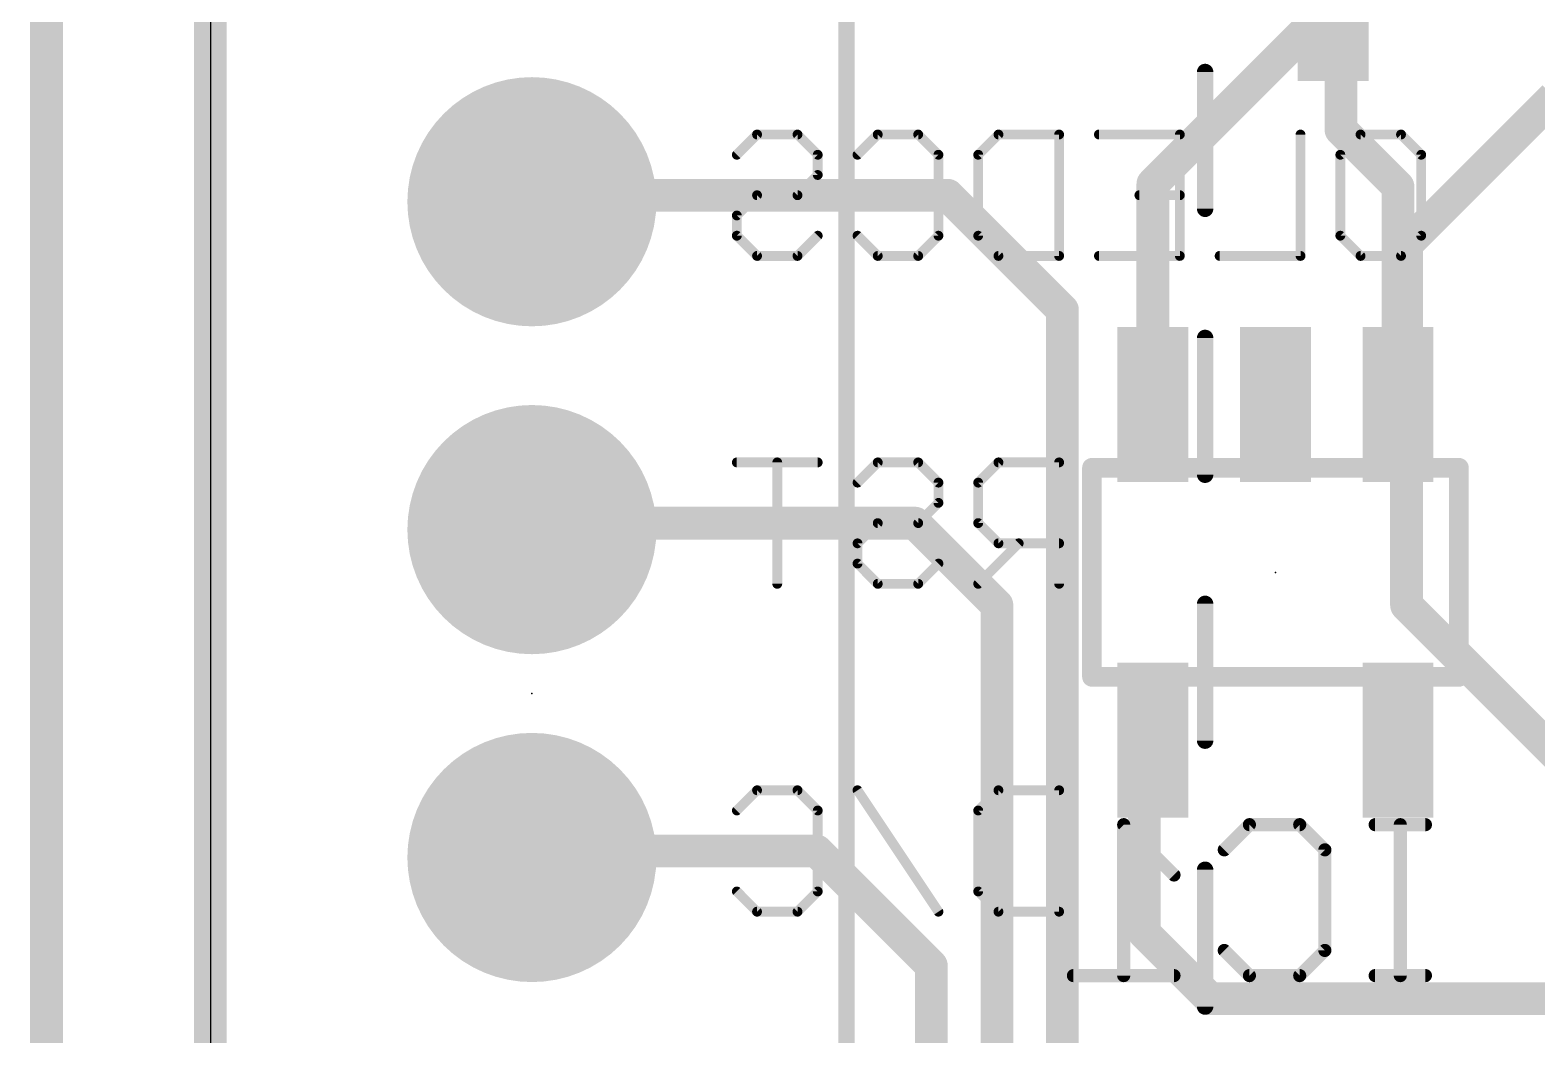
# Model space of a CAD drawing. Extents: x -0.1 to 38.1, y -0.1 to 36.4.
# Drawn here: x -0.13 to 11.55, y 10.64 to 18.42 of the extents above; entities that cross this region are included whole.
import ezdxf

# ---------------------------------------------------------------- set-up
doc = ezdxf.new("R2010")
doc.units = 0
for name, color, linetype in [('1', 12, 'CONTINUOUS'), ('16', 132, 'CONTINUOUS'), ('17', 110, 'CONTINUOUS'), ('20', 53, 'CONTINUOUS'), ('22', 6, 'CONTINUOUS'), ('23', 53, 'CONTINUOUS'), ('24', 53, 'CONTINUOUS'), ('26', 253, 'CONTINUOUS'), ('51', 253, 'CONTINUOUS'), ('52', 253, 'CONTINUOUS')]:
    doc.layers.add(name, color=color, linetype=linetype)

# ---------------------------------------------------------------- blocks, each defined once
blk = doc.blocks.new('RECT')
blk.add_solid([(-0.5, -0.5), (0.5, -0.5), (-0.5, 0.5), (0.5, 0.5)])
blk = doc.blocks.new('ROUNDP')
at = {"const_width": 0.5}
blk.add_lwpolyline([(0, -0.25, 1), (0, 0.25, 1), (0, -0.25)], format="xyb", dxfattribs=at)

msp = doc.modelspace()

# ---------------------------------------------------------------- linework, layer by layer
at = {"layer": '1', "const_width": 0.254}
for points in [[(0, 0), (0, 31.65)], [(10.541, 16.764), (11.684, 17.907)], [(10.541, 13.97), (10.541, 16.764)], [(12.065, 12.446), (10.541, 13.97)]]:
    msp.add_lwpolyline(points, dxfattribs=at)
at = {"layer": '1', "const_width": 0.127}
for points in [[(10.6045, 16.764, 1), (10.4775, 16.764)], [(10.4961, 16.8089, 1), (10.5859, 16.7191)], [(10.5859, 14.0149, 1), (10.4961, 13.9251)], [(10.4775, 13.97, 1), (10.6045, 13.97)]]:
    msp.add_lwpolyline(points, format="xyb", dxfattribs=at)
at = {"layer": '16', "const_width": 0.254}
for points in [[(1.27, 0), (1.27, 31.65)], [(8.575, 17.2329), (9.972, 18.6299)], [(10.033, 18.5689), (10.033, 17.653)], [(10.033, 17.653), (10.475, 17.211)], [(8.575, 15.524), (8.575, 17.2329)], [(10.475, 17.211), (10.475, 15.524)], [(3.812, 17.145), (3.762, 17.095)], [(6.985, 17.145), (3.812, 17.145)], [(7.874, 16.256), (6.985, 17.145)], [(7.874, 9.779), (7.874, 16.256)], [(3.812, 14.605), (3.762, 14.555)], [(6.731, 14.605), (3.812, 14.605)], [(7.366, 13.97), (6.731, 14.605)], [(7.366, 9.525), (7.366, 13.97)], [(8.509, 12.858), (8.575, 12.924)], [(8.509, 11.43), (8.509, 12.858)], [(3.812, 12.065), (3.762, 12.015)], [(5.969, 12.065), (3.812, 12.065)], [(6.858, 11.176), (5.969, 12.065)], [(9.017, 10.922), (8.509, 11.43)], [(6.858, 9.271), (6.858, 11.176)], [(11.811, 10.922), (9.017, 10.922)]]:
    msp.add_lwpolyline(points, dxfattribs=at)
at = {"layer": '16', "const_width": 0.127}
for points in [[(10.0779, 17.6979, 1), (9.9881, 17.6081)], [(9.9695, 17.653, 1), (10.0965, 17.653)], [(8.6385, 17.2329, 1), (8.5115, 17.2329)], [(8.5301, 17.2778, 1), (8.6199, 17.188)], [(10.5385, 17.211, 1), (10.4115, 17.211)], [(10.4301, 17.1661, 1), (10.5199, 17.2559)], [(3.7171, 17.1399, 1), (3.8069, 17.0501)], [(3.812, 17.2085, 1), (3.812, 17.0815)], [(3.8569, 17.1001, 1), (3.7671, 17.1899)], [(7.0299, 17.1899, 1), (6.9401, 17.1001)], [(6.985, 17.0815, 1), (6.985, 17.2085)], [(7.9375, 16.256, 1), (7.8105, 16.256)], [(7.8291, 16.2111, 1), (7.9189, 16.3009)], [(8.5115, 15.524, 1), (8.6385, 15.524)], [(10.4115, 15.524, 1), (10.5385, 15.524)], [(3.812, 14.6685, 1), (3.812, 14.5415)], [(3.8569, 14.5601, 1), (3.7671, 14.6499)], [(6.7759, 14.6499, 1), (6.6861, 14.5601)], [(6.731, 14.5415, 1), (6.731, 14.6685)], [(3.7171, 14.5999, 1), (3.8069, 14.5101)], [(7.4295, 13.97, 1), (7.3025, 13.97)], [(7.3211, 13.9251, 1), (7.4109, 14.0149)], [(8.5725, 12.858, 1), (8.4455, 12.858)], [(8.4641, 12.9029, 1), (8.5539, 12.8131)], [(8.6199, 12.8791, 1), (8.5301, 12.9689)], [(3.812, 12.1285, 1), (3.812, 12.0015)], [(3.8569, 12.0201, 1), (3.7671, 12.1099)], [(6.0139, 12.1099, 1), (5.9241, 12.0201)], [(5.969, 12.0015, 1), (5.969, 12.1285)], [(3.7171, 12.0599, 1), (3.8069, 11.9701)], [(8.5539, 11.4749, 1), (8.4641, 11.3851)], [(8.4455, 11.43, 1), (8.5725, 11.43)], [(6.9215, 11.176, 1), (6.7945, 11.176)], [(6.8131, 11.1311, 1), (6.9029, 11.2209)], [(9.017, 10.9855, 1), (9.017, 10.8585)], [(8.9721, 10.8771, 1), (9.0619, 10.9669)]]:
    msp.add_lwpolyline(points, format="xyb", dxfattribs=at)
at = {"layer": '20'}
msp.add_line((1.27, 28.65), (1.27, 3), dxfattribs=at)
at = {"layer": '22'}
for points, const_width in [([(5.3504, 17.4589), (5.5071, 17.6157)], 0.0762), ([(5.5071, 17.6157), (5.8207, 17.6157)], 0.0762), ([(5.8207, 17.6157), (5.9774, 17.4589)], 0.0762), ([(6.2859, 17.4589), (6.4426, 17.6157)], 0.0762), ([(6.4426, 17.6157), (6.7562, 17.6157)], 0.0762), ([(6.7562, 17.6157), (6.9129, 17.4589)], 0.0762), ([(7.2214, 17.4589), (7.3782, 17.6157)], 0.0762), ([(7.3782, 17.6157), (7.8485, 17.6157)], 0.0762), ([(7.8485, 17.6157), (7.8485, 16.6751)], 0.0762), ([(8.1569, 17.6157), (8.784, 17.6157)], 0.0762), ([(8.784, 17.6157), (8.784, 16.6751)], 0.0762), ([(9.7195, 17.6157), (9.7195, 16.6751)], 0.0762), ([(10.0279, 17.4589), (10.1847, 17.6157)], 0.0762), ([(10.1847, 17.6157), (10.4983, 17.6157)], 0.0762), ([(10.4983, 17.6157), (10.655, 17.4589)], 0.0762), ([(5.9774, 17.4589), (5.9774, 17.3022)], 0.0762), ([(6.9129, 17.4589), (6.9129, 16.8319)], 0.0762), ([(7.2214, 16.8319), (7.2214, 17.4589)], 0.0762), ([(10.0279, 16.8319), (10.0279, 17.4589)], 0.0762), ([(10.655, 17.4589), (10.655, 16.8319)], 0.0762), ([(5.9774, 17.3022), (5.8207, 17.1454)], 0.0762), ([(5.5071, 17.1454), (5.3504, 16.9886)], 0.0762), ([(5.8207, 17.1454), (5.5071, 17.1454)], 0.0762), ([(8.784, 17.1454), (8.4704, 17.1454)], 0.0762), ([(5.3504, 16.9886), (5.3504, 16.8319)], 0.0762), ([(5.3504, 16.8319), (5.5071, 16.6751)], 0.0762), ([(5.8207, 16.6751), (5.9774, 16.8319)], 0.0762), ([(6.4426, 16.6751), (6.2859, 16.8319)], 0.0762), ([(6.9129, 16.8319), (6.7562, 16.6751)], 0.0762), ([(7.3782, 16.6751), (7.2214, 16.8319)], 0.0762), ([(10.1847, 16.6751), (10.0279, 16.8319)], 0.0762), ([(10.655, 16.8319), (10.4983, 16.6751)], 0.0762), ([(5.5071, 16.6751), (5.8207, 16.6751)], 0.0762), ([(6.7562, 16.6751), (6.4426, 16.6751)], 0.0762), ([(7.8485, 16.6751), (7.3782, 16.6751)], 0.0762), ([(8.784, 16.6751), (8.1569, 16.6751)], 0.0762), ([(9.7195, 16.6751), (9.0924, 16.6751)], 0.0762), ([(10.4983, 16.6751), (10.1847, 16.6751)], 0.0762), ([(5.9774, 15.0757), (5.3504, 15.0757)], 0.0762), ([(5.6639, 14.1351), (5.6639, 15.0757)], 0.0762), ([(6.2859, 14.9189), (6.4426, 15.0757)], 0.0762), ([(6.4426, 15.0757), (6.7562, 15.0757)], 0.0762), ([(6.7562, 15.0757), (6.9129, 14.9189)], 0.0762), ([(7.3782, 15.0757), (7.2214, 14.9189)], 0.0762), ([(7.8485, 15.0757), (7.3782, 15.0757)], 0.0762), ([(7.8485, 14.1351), (7.8485, 15.0757)], 0.0762), ([(8.103, 15.034), (8.103, 13.414)], 0.1524), ([(8.197, 15.034), (8.103, 15.034)], 0.1524), ([(9.097, 15.034), (9.003, 15.034)], 0.1524), ([(10.047, 15.034), (9.953, 15.034)], 0.1524), ([(10.947, 15.034), (10.853, 15.034)], 0.1524), ([(10.947, 13.414), (10.947, 15.034)], 0.1524), ([(6.9129, 14.9189), (6.9129, 14.7622)], 0.0762), ([(7.2214, 14.9189), (7.2214, 14.6054)], 0.0762), ([(6.9129, 14.7622), (6.7562, 14.6054)], 0.0762), ([(6.4426, 14.6054), (6.2859, 14.4486)], 0.0762), ([(6.7562, 14.6054), (6.4426, 14.6054)], 0.0762), ([(7.2214, 14.6054), (7.3782, 14.4486)], 0.0762), ([(6.2859, 14.4486), (6.2859, 14.2919)], 0.0762), ([(7.5349, 14.4486), (7.2214, 14.1351)], 0.0762), ([(7.3782, 14.4486), (7.8485, 14.4486)], 0.0762), ([(6.2859, 14.2919), (6.4426, 14.1351)], 0.0762), ([(6.7562, 14.1351), (6.9129, 14.2919)], 0.0762), ([(6.4426, 14.1351), (6.7562, 14.1351)], 0.0762), ([(8.103, 13.414), (8.197, 13.414)], 0.1524), ([(9.003, 13.414), (10.047, 13.414)], 0.1524), ([(10.853, 13.414), (10.947, 13.414)], 0.1524), ([(5.3504, 12.3789), (5.5071, 12.5357)], 0.0762), ([(5.5071, 12.5357), (5.8207, 12.5357)], 0.0762), ([(5.8207, 12.5357), (5.9774, 12.3789)], 0.0762), ([(6.9129, 11.5951), (6.2859, 12.5357)], 0.0762), ([(7.2214, 12.3789), (7.3782, 12.5357)], 0.0762), ([(7.3782, 12.5357), (7.8485, 12.5357)], 0.0762), ([(7.8485, 12.5357), (7.8485, 11.5951)], 0.0762), ([(5.9774, 12.3789), (5.9774, 11.7519)], 0.0762), ([(7.2214, 11.7519), (7.2214, 12.3789)], 0.0762), ([(5.5071, 11.5951), (5.3504, 11.7519)], 0.0762), ([(5.9774, 11.7519), (5.8207, 11.5951)], 0.0762), ([(7.3782, 11.5951), (7.2214, 11.7519)], 0.0762), ([(5.8207, 11.5951), (5.5071, 11.5951)], 0.0762), ([(7.8485, 11.5951), (7.3782, 11.5951)], 0.0762)]:
    msp.add_lwpolyline(points, dxfattribs=dict(at, const_width=const_width))
for points, const_width in [([(5.5071, 17.6348, 1), (5.5071, 17.5967)], 0.0381), ([(5.5206, 17.6022, 1), (5.4937, 17.6292)], 0.0381), ([(5.8341, 17.6292, 1), (5.8072, 17.6022)], 0.0381), ([(5.8207, 17.5967, 1), (5.8207, 17.6348)], 0.0381), ([(6.4426, 17.6348, 1), (6.4426, 17.5967)], 0.0381), ([(6.4561, 17.6022, 1), (6.4292, 17.6292)], 0.0381), ([(6.7696, 17.6292, 1), (6.7427, 17.6022)], 0.0381), ([(6.7562, 17.5967, 1), (6.7562, 17.6348)], 0.0381), ([(7.3782, 17.6348, 1), (7.3782, 17.5967)], 0.0381), ([(7.3916, 17.6022, 1), (7.3647, 17.6292)], 0.0381), ([(7.8675, 17.6157, 1), (7.8294, 17.6157)], 0.0381), ([(7.8485, 17.5967, 1), (7.8485, 17.6348)], 0.0381), ([(8.1569, 17.6348, 1), (8.1569, 17.5967)], 0.0381), ([(8.803, 17.6157, 1), (8.7649, 17.6157)], 0.0381), ([(8.784, 17.5967, 1), (8.784, 17.6348)], 0.0381), ([(9.7385, 17.6157, 1), (9.7004, 17.6157)], 0.0381), ([(10.1847, 17.6348, 1), (10.1847, 17.5967)], 0.0381), ([(10.1982, 17.6022, 1), (10.1712, 17.6292)], 0.0381), ([(10.5117, 17.6292, 1), (10.4848, 17.6022)], 0.0381), ([(10.4983, 17.5967, 1), (10.4983, 17.6348)], 0.0381), ([(5.3369, 17.4724, 1), (5.3638, 17.4455)], 0.0381), ([(5.9965, 17.4589, 1), (5.9584, 17.4589)], 0.0381), ([(5.964, 17.4455, 1), (5.9909, 17.4724)], 0.0381), ([(6.2724, 17.4724, 1), (6.2993, 17.4455)], 0.0381), ([(6.932, 17.4589, 1), (6.8939, 17.4589)], 0.0381), ([(6.8995, 17.4455, 1), (6.9264, 17.4724)], 0.0381), ([(7.2404, 17.4589, 1), (7.2023, 17.4589)], 0.0381), ([(7.2079, 17.4724, 1), (7.2349, 17.4455)], 0.0381), ([(10.047, 17.4589, 1), (10.0089, 17.4589)], 0.0381), ([(10.0145, 17.4724, 1), (10.0414, 17.4455)], 0.0381), ([(10.6741, 17.4589, 1), (10.636, 17.4589)], 0.0381), ([(10.6415, 17.4455, 1), (10.6685, 17.4724)], 0.0381), ([(5.9584, 17.3022, 1), (5.9965, 17.3022)], 0.0381), ([(5.9909, 17.2887, 1), (5.964, 17.3156)], 0.0381), ([(5.5071, 17.1645, 1), (5.5071, 17.1264)], 0.0381), ([(5.5206, 17.1319, 1), (5.4937, 17.1589)], 0.0381), ([(5.8072, 17.1589, 1), (5.8341, 17.1319)], 0.0381), ([(5.8207, 17.1264, 1), (5.8207, 17.1645)], 0.0381), ([(8.4704, 17.1645, 1), (8.4704, 17.1264)], 0.0381), ([(8.784, 17.1264, 1), (8.784, 17.1645)], 0.0381), ([(5.3694, 16.9886, 1), (5.3313, 16.9886)], 0.0381), ([(5.3369, 17.0021, 1), (5.3638, 16.9752)], 0.0381), ([(5.3313, 16.8319, 1), (5.3694, 16.8319)], 0.0381), ([(5.3638, 16.8453, 1), (5.3369, 16.8184)], 0.0381), ([(5.9909, 16.8184, 1), (5.964, 16.8453)], 0.0381), ([(6.2993, 16.8453, 1), (6.2724, 16.8184)], 0.0381), ([(6.8939, 16.8319, 1), (6.932, 16.8319)], 0.0381), ([(6.9264, 16.8184, 1), (6.8995, 16.8453)], 0.0381), ([(7.2349, 16.8453, 1), (7.2079, 16.8184)], 0.0381), ([(7.2023, 16.8319, 1), (7.2404, 16.8319)], 0.0381), ([(10.0414, 16.8453, 1), (10.0145, 16.8184)], 0.0381), ([(10.0089, 16.8319, 1), (10.047, 16.8319)], 0.0381), ([(10.636, 16.8319, 1), (10.6741, 16.8319)], 0.0381), ([(10.6685, 16.8184, 1), (10.6415, 16.8453)], 0.0381), ([(5.5071, 16.6942, 1), (5.5071, 16.6561)], 0.0381), ([(5.4937, 16.6616, 1), (5.5206, 16.6886)], 0.0381), ([(5.8072, 16.6886, 1), (5.8341, 16.6616)], 0.0381), ([(5.8207, 16.6561, 1), (5.8207, 16.6942)], 0.0381), ([(6.4426, 16.6942, 1), (6.4426, 16.6561)], 0.0381), ([(6.4292, 16.6616, 1), (6.4561, 16.6886)], 0.0381), ([(6.7427, 16.6886, 1), (6.7696, 16.6616)], 0.0381), ([(6.7562, 16.6561, 1), (6.7562, 16.6942)], 0.0381), ([(7.3782, 16.6942, 1), (7.3782, 16.6561)], 0.0381), ([(7.3647, 16.6616, 1), (7.3916, 16.6886)], 0.0381), ([(7.8485, 16.6561, 1), (7.8485, 16.6942)], 0.0381), ([(8.1569, 16.6942, 1), (8.1569, 16.6561)], 0.0381), ([(8.784, 16.6561, 1), (8.784, 16.6942)], 0.0381), ([(9.0924, 16.6942, 1), (9.0924, 16.6561)], 0.0381), ([(9.7195, 16.6561, 1), (9.7195, 16.6942)], 0.0381), ([(10.1847, 16.6942, 1), (10.1847, 16.6561)], 0.0381), ([(10.1712, 16.6616, 1), (10.1982, 16.6886)], 0.0381), ([(10.4848, 16.6886, 1), (10.5117, 16.6616)], 0.0381), ([(10.4983, 16.6561, 1), (10.4983, 16.6942)], 0.0381), ([(7.8294, 16.6751, 1), (7.8675, 16.6751)], 0.0381), ([(8.7649, 16.6751, 1), (8.803, 16.6751)], 0.0381), ([(9.7004, 16.6751, 1), (9.7385, 16.6751)], 0.0381), ([(5.3504, 15.0948, 1), (5.3504, 15.0567)], 0.0381), ([(5.6829, 15.0757, 1), (5.6448, 15.0757)], 0.0381), ([(5.9774, 15.0567, 1), (5.9774, 15.0948)], 0.0381), ([(6.4426, 15.0948, 1), (6.4426, 15.0567)], 0.0381), ([(6.4561, 15.0622, 1), (6.4292, 15.0892)], 0.0381), ([(6.7696, 15.0892, 1), (6.7427, 15.0622)], 0.0381), ([(6.7562, 15.0567, 1), (6.7562, 15.0948)], 0.0381), ([(7.3782, 15.0948, 1), (7.3782, 15.0567)], 0.0381), ([(7.3916, 15.0622, 1), (7.3647, 15.0892)], 0.0381), ([(7.8675, 15.0757, 1), (7.8294, 15.0757)], 0.0381), ([(7.8485, 15.0567, 1), (7.8485, 15.0948)], 0.0381), ([(8.1411, 15.034, 1), (8.0649, 15.034)], 0.0762), ([(8.103, 15.0721, 1), (8.103, 14.9959)], 0.0762), ([(8.197, 14.9959, 1), (8.197, 15.0721)], 0.0762), ([(9.003, 15.0721, 1), (9.003, 14.9959)], 0.0762), ([(9.097, 14.9959, 1), (9.097, 15.0721)], 0.0762), ([(9.953, 15.0721, 1), (9.953, 14.9959)], 0.0762), ([(10.047, 14.9959, 1), (10.047, 15.0721)], 0.0762), ([(10.853, 15.0721, 1), (10.853, 14.9959)], 0.0762), ([(10.9851, 15.034, 1), (10.9089, 15.034)], 0.0762), ([(10.947, 14.9959, 1), (10.947, 15.0721)], 0.0762), ([(6.2724, 14.9324, 1), (6.2993, 14.9055)], 0.0381), ([(6.932, 14.9189, 1), (6.8939, 14.9189)], 0.0381), ([(6.8995, 14.9055, 1), (6.9264, 14.9324)], 0.0381), ([(7.2404, 14.9189, 1), (7.2023, 14.9189)], 0.0381), ([(7.2079, 14.9324, 1), (7.2349, 14.9055)], 0.0381), ([(6.8939, 14.7622, 1), (6.932, 14.7622)], 0.0381), ([(6.9264, 14.7487, 1), (6.8995, 14.7756)], 0.0381), ([(6.4426, 14.6245, 1), (6.4426, 14.5864)], 0.0381), ([(6.4561, 14.5919, 1), (6.4292, 14.6189)], 0.0381), ([(6.7427, 14.6189, 1), (6.7696, 14.5919)], 0.0381), ([(6.7562, 14.5864, 1), (6.7562, 14.6245)], 0.0381), ([(7.2349, 14.6189, 1), (7.2079, 14.5919)], 0.0381), ([(7.2023, 14.6054, 1), (7.2404, 14.6054)], 0.0381), ([(6.3049, 14.4486, 1), (6.2668, 14.4486)], 0.0381), ([(6.2724, 14.4621, 1), (6.2993, 14.4352)], 0.0381), ([(7.3782, 14.4677, 1), (7.3782, 14.4296)], 0.0381), ([(7.3647, 14.4352, 1), (7.3916, 14.4621)], 0.0381), ([(7.5484, 14.4352, 1), (7.5215, 14.4621)], 0.0381), ([(7.8485, 14.4296, 1), (7.8485, 14.4677)], 0.0381), ([(6.2668, 14.2919, 1), (6.3049, 14.2919)], 0.0381), ([(6.2993, 14.3053, 1), (6.2724, 14.2784)], 0.0381), ([(6.9264, 14.2784, 1), (6.8995, 14.3053)], 0.0381), ([(5.6448, 14.1351, 1), (5.6829, 14.1351)], 0.0381), ([(6.4426, 14.1542, 1), (6.4426, 14.1161)], 0.0381), ([(6.4292, 14.1216, 1), (6.4561, 14.1486)], 0.0381), ([(6.7427, 14.1486, 1), (6.7696, 14.1216)], 0.0381), ([(6.7562, 14.1161, 1), (6.7562, 14.1542)], 0.0381), ([(7.2079, 14.1486, 1), (7.2349, 14.1216)], 0.0381), ([(7.8294, 14.1351, 1), (7.8675, 14.1351)], 0.0381), ([(8.103, 13.4521, 1), (8.103, 13.3759)], 0.0762), ([(8.0649, 13.414, 1), (8.1411, 13.414)], 0.0762), ([(8.197, 13.3759, 1), (8.197, 13.4521)], 0.0762), ([(9.003, 13.4521, 1), (9.003, 13.3759)], 0.0762), ([(10.047, 13.3759, 1), (10.047, 13.4521)], 0.0762), ([(10.853, 13.4521, 1), (10.853, 13.3759)], 0.0762), ([(10.9089, 13.414, 1), (10.9851, 13.414)], 0.0762), ([(10.947, 13.3759, 1), (10.947, 13.4521)], 0.0762), ([(5.5071, 12.5548, 1), (5.5071, 12.5167)], 0.0381), ([(5.5206, 12.5222, 1), (5.4936, 12.5492)], 0.0381), ([(5.8341, 12.5492, 1), (5.8072, 12.5222)], 0.0381), ([(5.8207, 12.5167, 1), (5.8207, 12.5548)], 0.0381), ([(6.3017, 12.5463, 1), (6.27, 12.5251)], 0.0381), ([(7.3782, 12.5548, 1), (7.3782, 12.5167)], 0.0381), ([(7.3916, 12.5222, 1), (7.3647, 12.5492)], 0.0381), ([(7.8675, 12.5357, 1), (7.8294, 12.5357)], 0.0381), ([(7.8485, 12.5167, 1), (7.8485, 12.5548)], 0.0381), ([(5.3369, 12.3924, 1), (5.3638, 12.3655)], 0.0381), ([(5.9965, 12.3789, 1), (5.9584, 12.3789)], 0.0381), ([(5.9639, 12.3655, 1), (5.9909, 12.3924)], 0.0381), ([(7.2404, 12.3789, 1), (7.2023, 12.3789)], 0.0381), ([(7.2079, 12.3924, 1), (7.2349, 12.3655)], 0.0381), ([(5.3638, 11.7653, 1), (5.3369, 11.7384)], 0.0381), ([(5.9584, 11.7519, 1), (5.9965, 11.7519)], 0.0381), ([(5.9909, 11.7384, 1), (5.9639, 11.7653)], 0.0381), ([(7.2349, 11.7653, 1), (7.2079, 11.7384)], 0.0381), ([(7.2023, 11.7519, 1), (7.2404, 11.7519)], 0.0381), ([(5.5071, 11.6142, 1), (5.5071, 11.5761)], 0.0381), ([(5.4936, 11.5816, 1), (5.5206, 11.6086)], 0.0381), ([(5.8072, 11.6086, 1), (5.8341, 11.5816)], 0.0381), ([(5.8207, 11.5761, 1), (5.8207, 11.6142)], 0.0381), ([(6.8971, 11.5845, 1), (6.9288, 11.6057)], 0.0381), ([(7.3782, 11.6142, 1), (7.3782, 11.5761)], 0.0381), ([(7.3647, 11.5816, 1), (7.3916, 11.6086)], 0.0381), ([(7.8294, 11.5951, 1), (7.8675, 11.5951)], 0.0381), ([(7.8485, 11.5761, 1), (7.8485, 11.6142)], 0.0381)]:
    msp.add_lwpolyline(points, format="xyb", dxfattribs=dict(at, const_width=const_width))
at = {"layer": '23'}
msp.add_point((3.762, 13.285), dxfattribs=at)
at = {"layer": '24'}
msp.add_point((9.525, 14.224), dxfattribs=at)
at = {"layer": '26', "const_width": 0.0508}
for points in [[(8.3668, 12.2872, 1), (8.3308, 12.2512)], [(8.3742, 12.2692, 1), (8.3234, 12.2692)], [(9.3233, 12.2946, 1), (9.3233, 12.2438)], [(9.3413, 12.2512, 1), (9.3053, 12.2872)], [(9.7311, 12.2872, 1), (9.6951, 12.2512)], [(9.7131, 12.2438, 1), (9.7131, 12.2946)], [(10.2978, 12.2946, 1), (10.2978, 12.2438)], [(10.5181, 12.2692, 1), (10.4673, 12.2692)], [(10.6876, 12.2438, 1), (10.6876, 12.2946)], [(9.1104, 12.0923, 1), (9.1464, 12.0563)], [(9.9334, 12.0743, 1), (9.8826, 12.0743)], [(9.89, 12.0563, 1), (9.926, 12.0923)], [(8.7206, 11.8614, 1), (8.7566, 11.8974)], [(9.1464, 11.3127, 1), (9.1104, 11.2767)], [(9.926, 11.2767, 1), (9.89, 11.3127)], [(9.8826, 11.2947, 1), (9.9334, 11.2947)], [(7.959, 11.1252, 1), (7.959, 11.0744)], [(8.3234, 11.0998, 1), (8.3742, 11.0998)], [(8.7386, 11.0744, 1), (8.7386, 11.1252)], [(9.3233, 11.1252, 1), (9.3233, 11.0744)], [(9.3053, 11.0818, 1), (9.3413, 11.1178)], [(9.6951, 11.1178, 1), (9.7311, 11.0818)], [(9.7131, 11.0744, 1), (9.7131, 11.1252)], [(10.2978, 11.1252, 1), (10.2978, 11.0744)], [(10.4673, 11.0998, 1), (10.5181, 11.0998)], [(10.6876, 11.0744, 1), (10.6876, 11.1252)]]:
    msp.add_lwpolyline(points, format="xyb", dxfattribs=at)
at = {"layer": '26', "const_width": 0.1016}
for points in [[(8.7386, 11.8794), (8.3488, 12.2692)], [(8.3488, 12.2692), (8.3488, 11.0998)], [(9.1284, 12.0743), (9.3233, 12.2692)], [(9.3233, 12.2692), (9.7131, 12.2692)], [(9.7131, 12.2692), (9.908, 12.0743)], [(10.6876, 12.2692), (10.2978, 12.2692)], [(10.4927, 11.0998), (10.4927, 12.2692)], [(9.908, 12.0743), (9.908, 11.2947)], [(9.3233, 11.0998), (9.1284, 11.2947)], [(9.908, 11.2947), (9.7131, 11.0998)], [(8.7386, 11.0998), (7.959, 11.0998)], [(9.7131, 11.0998), (9.3233, 11.0998)], [(10.6876, 11.0998), (10.2978, 11.0998)]]:
    msp.add_lwpolyline(points, dxfattribs=at)
at = {"layer": '51', "const_width": 0.127}
for points in [[(6.2, 1.81), (6.2, 24.01)], [(8.98, 17.04), (8.98, 18.1)], [(8.98, 14.98), (8.98, 16.04)], [(8.98, 12.92), (8.98, 13.98)], [(8.98, 10.86), (8.98, 11.92)]]:
    msp.add_lwpolyline(points, dxfattribs=at)
at = {"layer": '51', "const_width": 0.0635}
for points in [[(9.0118, 18.1, 1), (8.9482, 18.1)], [(8.9482, 17.04, 1), (9.0118, 17.04)], [(9.0118, 16.04, 1), (8.9482, 16.04)], [(8.9482, 14.98, 1), (9.0118, 14.98)], [(9.0118, 13.98, 1), (8.9482, 13.98)], [(8.9482, 12.92, 1), (9.0118, 12.92)], [(9.0118, 11.92, 1), (8.9482, 11.92)], [(8.9482, 10.86, 1), (9.0118, 10.86)]]:
    msp.add_lwpolyline(points, format="xyb", dxfattribs=at)
at = {"layer": '52', "const_width": 0.1524}
for points in [[(10.947, 15.034), (8.103, 15.034)], [(8.103, 13.414), (10.947, 13.414)]]:
    msp.add_lwpolyline(points, dxfattribs=at)
at = {"layer": '52', "const_width": 0.0762}
for points in [[(8.103, 15.0721, 1), (8.103, 14.9959)], [(10.947, 14.9959, 1), (10.947, 15.0721)], [(8.103, 13.4521, 1), (8.103, 13.3759)], [(10.947, 13.3759, 1), (10.947, 13.4521)]]:
    msp.add_lwpolyline(points, format="xyb", dxfattribs=at)

# ---------------------------------------------------------------- block references
at = {"layer": '16', "xscale": 0.55, "yscale": 1.2}
for p in [(9.972, 18.6299), (8.575, 15.524), (9.525, 15.524), (10.475, 15.524), (8.575, 12.924), (10.475, 12.924)]:
    msp.add_blockref('RECT', p, dxfattribs=at)
at = {"layer": '17', "xscale": 1.9304, "yscale": 1.9304, "rotation": 180}
for p in [(3.762, 17.095), (3.762, 17.095), (3.762, 14.555), (3.762, 14.555), (3.762, 12.015), (3.762, 12.015)]:
    msp.add_blockref('ROUNDP', p, dxfattribs=at)
at = {"layer": '51', "xscale": 0.508, "yscale": 0.508, "rotation": 90}
for p in [(3.762, 17.095), (3.762, 14.555), (3.762, 12.015)]:
    msp.add_blockref('RECT', p, dxfattribs=at)
at = {"layer": '52', "xscale": 0.5, "yscale": 0.65}
for p in [(8.575, 15.399), (9.525, 15.399), (10.475, 15.399), (8.575, 13.049), (10.475, 13.049)]:
    msp.add_blockref('RECT', p, dxfattribs=at)

doc.saveas('drawing.dxf')
